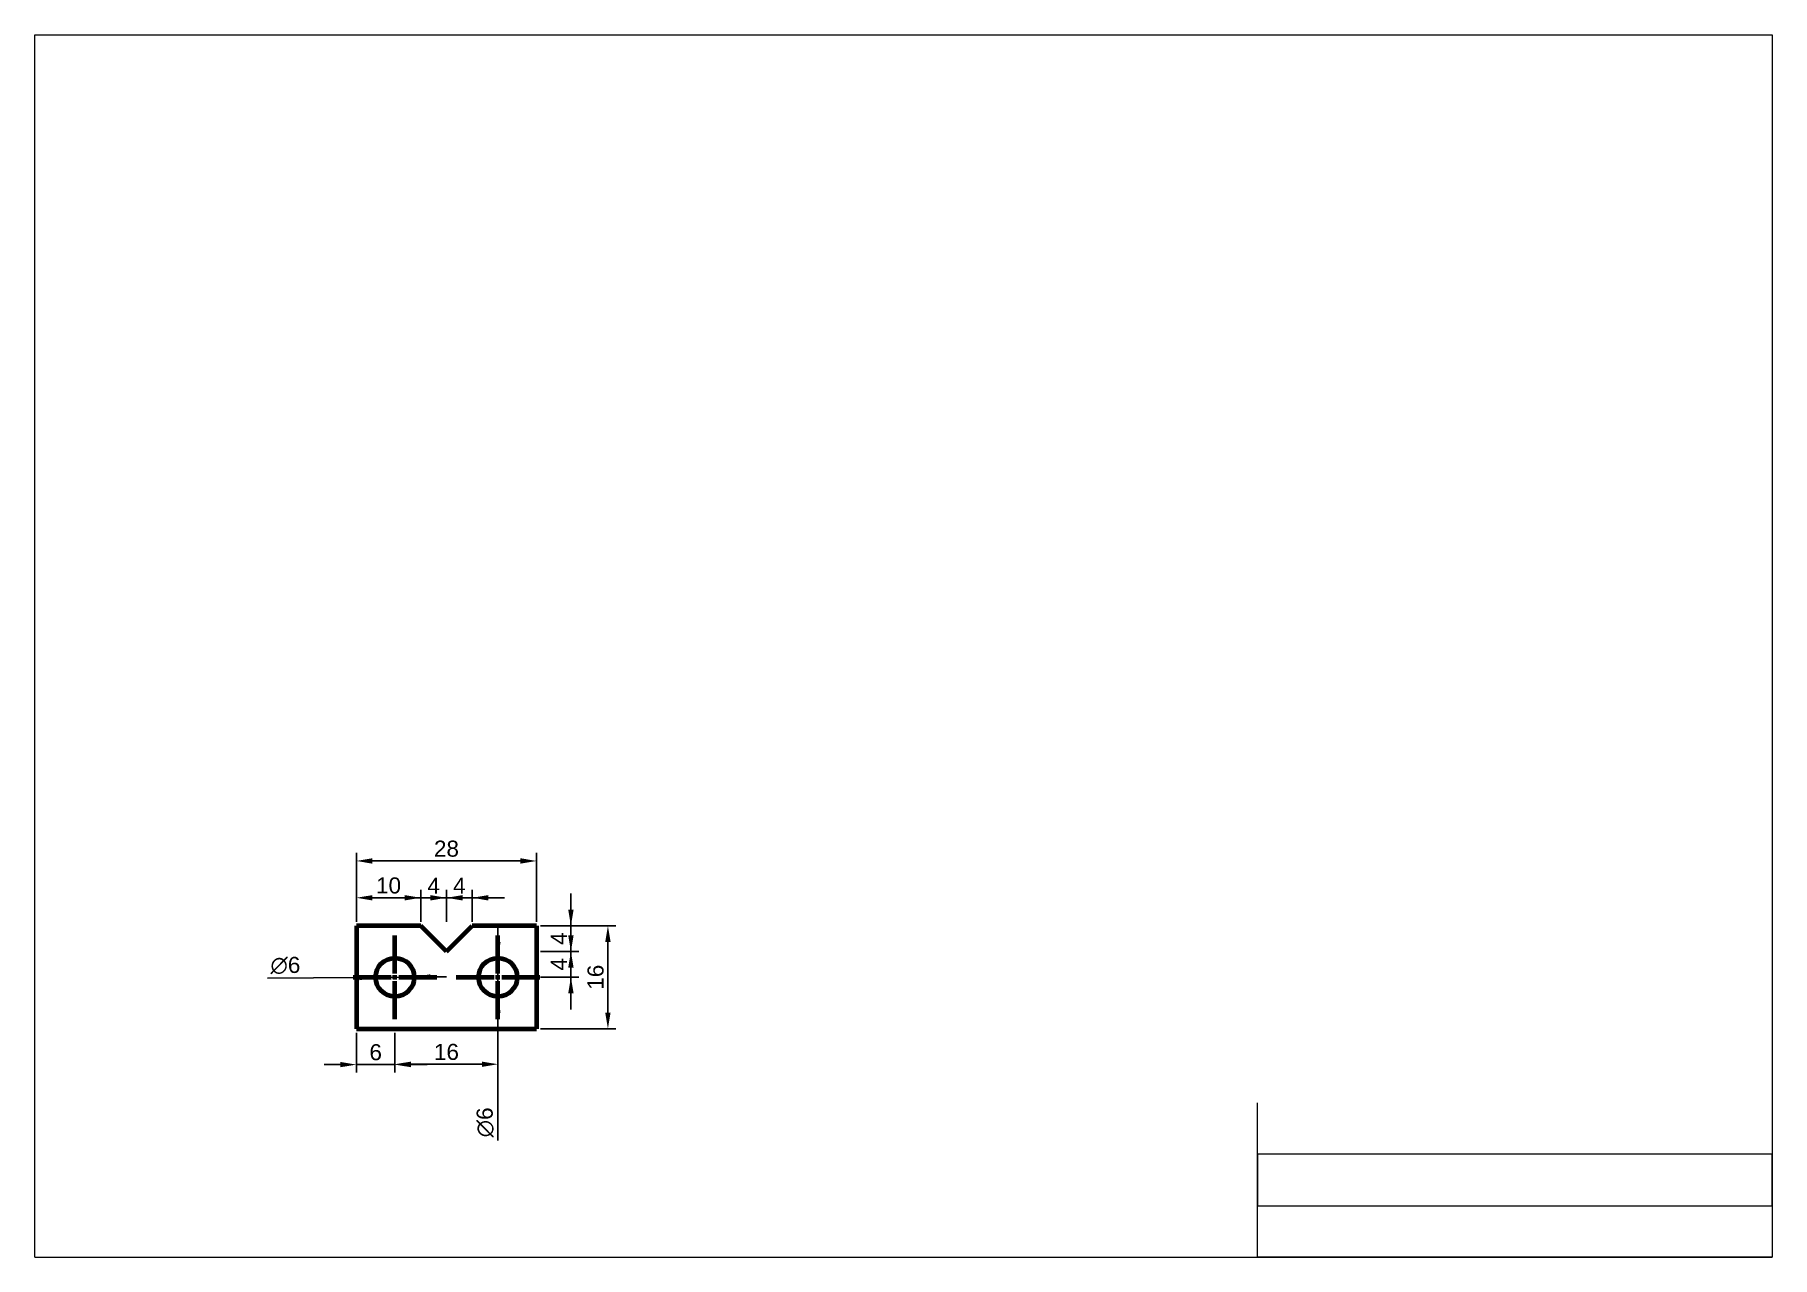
# Model space of a CAD drawing. Header units: millimetres. Extents: x 100 to 370, y 199 to 389.
import ezdxf

# ---------------------------------------------------------------- set-up
doc = ezdxf.new("R2010")
doc.units = ezdxf.units.MM
doc.linetypes.add('CENTER2', pattern=[28.575, 19.05, -3.175, 3.175, -3.175])
doc.styles.get("Standard").update_dxf_attribs({"font": 'arial.ttf'})
doc.dimstyles.new('ISO-25', dxfattribs={"dimtxt": 2.5, "dimasz": 2.5, "dimexe": 1.25, "dimexo": 0.625, "dimtad": 1, "dimtxsty": 'Standard', "dimcen": 2.5, "dimadec": 0, "dimazin": 0, "dimtfac": 1, "dimtmove": 0, "dimatfit": 3, "dimfxl": 1, "dimarcsym": 0})

# ---------------------------------------------------------------- blocks, each defined once
blk = doc.blocks.new('*D1')
at = {"color": 0, "lineweight": -2, "transparency": 16777216}
for p, q in [((149.82, 234.04), (149.82, 227.84)), ((155.82, 234.04), (155.82, 227.84)), ((147.32, 229.09), (144.82, 229.09)), ((149.82, 229.09), (155.82, 229.09)), ((158.32, 229.09), (160.82, 229.09))]:
    blk.add_line(p, q, dxfattribs=at)
at = {"color": 0, "lineweight": 0, "transparency": 16777216}
for points in [[(147.32, 229.51), (147.32, 228.68), (149.82, 229.09)], [(158.32, 229.51), (158.32, 228.68), (155.82, 229.09)]]:
    blk.add_solid(points, dxfattribs=at)
at = {"layer": 'Defpoints', "color": 0, "lineweight": 0, "transparency": 16777216}
for p in [(149.82, 234.67), (155.82, 234.67), (155.82, 229.09)]:
    blk.add_point(p, dxfattribs=at)
at = {"color": 0, "lineweight": 9, "transparency": 16777216, "insert": (152.82, 231), "char_height": 2.5, "attachment_point": 5}
blk.add_mtext('6', dxfattribs=at)
blk = doc.blocks.new('*D3')
at = {"color": 0, "lineweight": -2, "transparency": 16777216}
for p, q in [((155.82, 234.04), (155.82, 227.9)), ((171.82, 234.04), (171.82, 227.9)), ((158.32, 229.15), (169.32, 229.15))]:
    blk.add_line(p, q, dxfattribs=at)
at = {"color": 0, "lineweight": 0, "transparency": 16777216}
for points in [[(158.32, 229.56), (158.32, 228.73), (155.82, 229.15)], [(169.32, 229.56), (169.32, 228.73), (171.82, 229.15)]]:
    blk.add_solid(points, dxfattribs=at)
at = {"layer": 'Defpoints', "color": 0, "lineweight": 0, "transparency": 16777216}
for p in [(155.82, 234.67), (171.82, 234.67), (171.82, 229.15)]:
    blk.add_point(p, dxfattribs=at)
at = {"color": 0, "lineweight": 9, "transparency": 16777216, "insert": (163.82, 231.05), "char_height": 2.5, "attachment_point": 5}
blk.add_mtext('16', dxfattribs=at)
blk = doc.blocks.new('*D4')
at = {"color": 0, "lineweight": -2, "transparency": 16777216}
for p, q in [((149.82, 251.29), (149.82, 256.27)), ((152.32, 255.02), (157.32, 255.02)), ((159.82, 251.29), (159.82, 256.27))]:
    blk.add_line(p, q, dxfattribs=at)
at = {"color": 0, "lineweight": 0, "transparency": 16777216}
for points in [[(152.32, 255.43), (152.32, 254.6), (149.82, 255.02)], [(157.32, 255.43), (157.32, 254.6), (159.82, 255.02)]]:
    blk.add_solid(points, dxfattribs=at)
at = {"layer": 'Defpoints', "color": 0, "lineweight": 0, "transparency": 16777216}
for p in [(159.82, 255.02), (149.82, 250.67), (159.82, 250.67)]:
    blk.add_point(p, dxfattribs=at)
at = {"color": 0, "lineweight": 9, "transparency": 16777216, "insert": (154.82, 256.92), "char_height": 2.5, "attachment_point": 5}
blk.add_mtext('10', dxfattribs=at)
blk = doc.blocks.new('*D5')
at = {"color": 0, "lineweight": -2, "transparency": 16777216}
for p, q in [((157.32, 255.02), (154.82, 255.02)), ((159.82, 251.29), (159.82, 256.27)), ((159.82, 255.02), (163.82, 255.02)), ((163.82, 251.29), (163.82, 256.27)), ((166.32, 255.02), (168.82, 255.02))]:
    blk.add_line(p, q, dxfattribs=at)
at = {"color": 0, "lineweight": 0, "transparency": 16777216}
for points in [[(157.32, 255.43), (157.32, 254.6), (159.82, 255.02)], [(166.32, 255.43), (166.32, 254.6), (163.82, 255.02)]]:
    blk.add_solid(points, dxfattribs=at)
at = {"layer": 'Defpoints', "color": 0, "lineweight": 0, "transparency": 16777216}
for p in [(163.82, 255.02), (159.82, 250.67), (163.82, 250.67)]:
    blk.add_point(p, dxfattribs=at)
at = {"color": 0, "lineweight": 9, "transparency": 16777216, "insert": (161.82, 256.89), "char_height": 2.5, "attachment_point": 5}
blk.add_mtext('4', dxfattribs=at)
blk = doc.blocks.new('*D6')
at = {"color": 0, "lineweight": -2, "transparency": 16777216}
for p, q in [((161.32, 255.02), (158.82, 255.02)), ((163.82, 251.29), (163.82, 256.27)), ((167.82, 255.02), (163.82, 255.02)), ((167.82, 251.29), (167.82, 256.27)), ((170.32, 255.02), (172.82, 255.02))]:
    blk.add_line(p, q, dxfattribs=at)
at = {"color": 0, "lineweight": 0, "transparency": 16777216}
for points in [[(161.32, 255.43), (161.32, 254.6), (163.82, 255.02)], [(170.32, 255.43), (170.32, 254.6), (167.82, 255.02)]]:
    blk.add_solid(points, dxfattribs=at)
at = {"layer": 'Defpoints', "color": 0, "lineweight": 0, "transparency": 16777216}
for p in [(163.82, 255.02), (163.82, 250.67), (167.82, 250.67)]:
    blk.add_point(p, dxfattribs=at)
at = {"color": 0, "lineweight": 9, "transparency": 16777216, "insert": (165.82, 256.89), "char_height": 2.5, "attachment_point": 5}
blk.add_mtext('4', dxfattribs=at)
blk = doc.blocks.new('*D7')
at = {"color": 0, "lineweight": -2, "transparency": 16777216}
for p, q in [((149.82, 251.29), (149.82, 261.99)), ((177.82, 251.29), (177.82, 261.99)), ((152.32, 260.74), (175.32, 260.74))]:
    blk.add_line(p, q, dxfattribs=at)
at = {"color": 0, "lineweight": 0, "transparency": 16777216}
for points in [[(152.32, 261.16), (152.32, 260.32), (149.82, 260.74)], [(175.32, 261.16), (175.32, 260.32), (177.82, 260.74)]]:
    blk.add_solid(points, dxfattribs=at)
at = {"layer": 'Defpoints', "color": 0, "lineweight": 0, "transparency": 16777216}
for p in [(177.82, 260.74), (149.82, 250.67), (177.82, 250.67)]:
    blk.add_point(p, dxfattribs=at)
at = {"color": 0, "lineweight": 9, "transparency": 16777216, "insert": (163.82, 262.64), "char_height": 2.5, "attachment_point": 5}
blk.add_mtext('28', dxfattribs=at)
blk = doc.blocks.new('*D8')
at = {"color": 0, "lineweight": -2, "transparency": 16777216}
for p, q in [((183.16, 253.17), (183.16, 255.67)), ((178.44, 250.67), (184.41, 250.67)), ((183.16, 250.67), (183.16, 246.67)), ((178.44, 246.67), (184.41, 246.67)), ((183.16, 244.17), (183.16, 241.67))]:
    blk.add_line(p, q, dxfattribs=at)
at = {"color": 0, "transparency": 16777216}
for points in [[(182.74, 253.17), (183.58, 253.17), (183.16, 250.67)], [(182.74, 244.17), (183.58, 244.17), (183.16, 246.67)]]:
    blk.add_solid(points, dxfattribs=at)
at = {"layer": 'Defpoints', "color": 0, "transparency": 16777216}
for p in [(177.82, 250.67), (177.82, 246.67), (183.16, 246.67)]:
    blk.add_point(p, dxfattribs=at)
at = {"color": 0, "transparency": 16777216, "insert": (181.28, 248.67), "char_height": 2.5, "attachment_point": 5, "rotation": 90}
blk.add_mtext('4', dxfattribs=at)
blk = doc.blocks.new('*D9')
at = {"color": 0, "lineweight": -2, "transparency": 16777216}
for p, q in [((183.16, 253.17), (183.16, 255.67)), ((178.44, 250.67), (184.41, 250.67)), ((183.16, 246.67), (183.16, 250.67)), ((178.44, 246.67), (184.41, 246.67)), ((183.16, 244.17), (183.16, 241.67))]:
    blk.add_line(p, q, dxfattribs=at)
at = {"color": 0, "lineweight": 0, "transparency": 16777216}
for points in [[(182.74, 253.17), (183.58, 253.17), (183.16, 250.67)], [(182.74, 244.17), (183.58, 244.17), (183.16, 246.67)]]:
    blk.add_solid(points, dxfattribs=at)
at = {"layer": 'Defpoints', "color": 0, "lineweight": 0, "transparency": 16777216}
for p in [(177.82, 250.67), (183.16, 250.67), (177.82, 246.67)]:
    blk.add_point(p, dxfattribs=at)
at = {"color": 0, "lineweight": 9, "transparency": 16777216, "insert": (181.28, 248.67), "char_height": 2.5, "attachment_point": 5, "rotation": 90}
blk.add_mtext('4', dxfattribs=at)
blk = doc.blocks.new('*D10')
at = {"color": 0, "lineweight": -2, "transparency": 16777216}
for p, q in [((183.16, 249.17), (183.16, 251.67)), ((178.44, 246.67), (184.41, 246.67)), ((183.16, 246.67), (183.16, 242.67)), ((178.44, 242.67), (184.41, 242.67)), ((183.16, 240.17), (183.16, 237.67))]:
    blk.add_line(p, q, dxfattribs=at)
at = {"color": 0, "lineweight": 0, "transparency": 16777216}
for points in [[(182.74, 249.17), (183.58, 249.17), (183.16, 246.67)], [(182.74, 240.17), (183.58, 240.17), (183.16, 242.67)]]:
    blk.add_solid(points, dxfattribs=at)
at = {"layer": 'Defpoints', "color": 0, "lineweight": 0, "transparency": 16777216}
for p in [(177.82, 246.67), (177.82, 242.67), (183.16, 242.67)]:
    blk.add_point(p, dxfattribs=at)
at = {"color": 0, "lineweight": 9, "transparency": 16777216, "insert": (181.28, 244.67), "char_height": 2.5, "attachment_point": 5, "rotation": 90}
blk.add_mtext('4', dxfattribs=at)
blk = doc.blocks.new('*D11')
at = {"color": 0, "lineweight": -2, "transparency": 16777216}
for p, q in [((178.44, 250.67), (190.16, 250.67)), ((188.91, 248.17), (188.91, 237.17)), ((178.44, 234.67), (190.16, 234.67))]:
    blk.add_line(p, q, dxfattribs=at)
at = {"color": 0, "lineweight": 0, "transparency": 16777216}
for points in [[(188.49, 248.17), (189.32, 248.17), (188.91, 250.67)], [(188.49, 237.17), (189.32, 237.17), (188.91, 234.67)]]:
    blk.add_solid(points, dxfattribs=at)
at = {"layer": 'Defpoints', "color": 0, "lineweight": 0, "transparency": 16777216}
for p in [(177.82, 250.67), (177.82, 234.67), (188.91, 234.67)]:
    blk.add_point(p, dxfattribs=at)
at = {"color": 0, "lineweight": 9, "transparency": 16777216, "insert": (187, 242.67), "char_height": 2.5, "attachment_point": 5, "rotation": 90}
blk.add_mtext('16', dxfattribs=at)
blk = doc.blocks.new('*D12')
at = {"color": 0, "lineweight": -2, "transparency": 16777216}
for p, q in [((136, 242.5), (150.32, 242.62)), ((158.82, 242.69), (152.82, 242.64)), ((161.32, 242.71), (163.82, 242.73))]:
    blk.add_line(p, q, dxfattribs=at)
at = {"color": 0, "lineweight": 0, "transparency": 16777216}
for points in [[(150.32, 243.04), (150.32, 242.2), (152.82, 242.64)], [(161.31, 243.13), (161.32, 242.3), (158.82, 242.69)]]:
    blk.add_solid(points, dxfattribs=at)
at = {"layer": 'Defpoints', "color": 0, "lineweight": 0, "transparency": 16777216}
for p in [(152.82, 242.64), (158.82, 242.69)]:
    blk.add_point(p, dxfattribs=at)
at = {"color": 0, "lineweight": 9, "transparency": 16777216, "insert": (138.79, 244.49), "char_height": 2.5, "attachment_point": 5, "rotation": 0.4833}
blk.add_mtext('∅6', dxfattribs=at)
blk = doc.blocks.new('*D13')
at = {"color": 0, "lineweight": -2, "transparency": 16777216}
for p, q in [((171.82, 248.17), (171.82, 250.67)), ((171.82, 245.67), (171.82, 239.67)), ((171.81, 217.3), (171.82, 237.17))]:
    blk.add_line(p, q, dxfattribs=at)
at = {"color": 0, "lineweight": 0, "transparency": 16777216}
for points in [[(171.4, 248.17), (172.24, 248.17), (171.82, 245.67)], [(171.4, 237.17), (172.23, 237.17), (171.82, 239.67)]]:
    blk.add_solid(points, dxfattribs=at)
at = {"layer": 'Defpoints', "color": 0, "lineweight": 0, "transparency": 16777216}
for p in [(171.82, 245.67), (171.82, 239.67)]:
    blk.add_point(p, dxfattribs=at)
at = {"color": 0, "lineweight": 9, "transparency": 16777216, "insert": (169.84, 220.11), "char_height": 2.5, "attachment_point": 5, "rotation": 89.9829}
blk.add_mtext('∅6', dxfattribs=at)
blk = doc.blocks.new('*U14')
at = {"color": 0, "linetype": 'CENTER2', "transparency": 16777216}
for p, q in [((0, 0.6), (0, 6.5)), ((-6.5, 0), (-0.6, 0)), ((0.6, 0), (6.5, 0)), ((0, -6.5), (0, -0.6))]:
    blk.add_line(p, q, dxfattribs=at)
at = {"color": 0, "linetype": 'Continuous', "transparency": 16777216}
for p, q in [((-0.3, 0), (0.3, 0)), ((0, -0.3), (0, 0.3))]:
    blk.add_line(p, q, dxfattribs=at)
blk = doc.blocks.new('*U15')
at = {"color": 0, "linetype": 'CENTER2', "lineweight": 70, "transparency": 16777216}
for p, q in [((0, 0.6), (0, 6.5)), ((-6.5, 0), (-0.6, 0)), ((0.6, 0), (6.5, 0)), ((0, -6.5), (0, -0.6))]:
    blk.add_line(p, q, dxfattribs=at)
at = {"color": 0, "linetype": 'Continuous', "lineweight": 70, "transparency": 16777216}
for p, q in [((-0.3, 0), (0.3, 0)), ((0, -0.3), (0, 0.3))]:
    blk.add_line(p, q, dxfattribs=at)
blk = doc.blocks.new('*U16')
at = {"color": 0, "linetype": 'CENTER2', "lineweight": 70, "transparency": 16777216}
for p, q in [((0, 0.6), (0, 6.5)), ((-6.5, 0), (-0.6, 0)), ((0.6, 0), (6.5, 0)), ((0, -6.5), (0, -0.6))]:
    blk.add_line(p, q, dxfattribs=at)
at = {"color": 0, "linetype": 'Continuous', "lineweight": 70, "transparency": 16777216}
for p, q in [((-0.3, 0), (0.3, 0)), ((0, -0.3), (0, 0.3))]:
    blk.add_line(p, q, dxfattribs=at)

msp = doc.modelspace()

# ---------------------------------------------------------------- linework, layer by layer
at = {"lineweight": 0}
for p, q in [((99.842, 199.15), (99.842, 389.15)), ((99.842, 389.15), (369.842, 389.15)), ((369.842, 389.15), (369.842, 199.15)), ((289.842, 207.15), (289.842, 223.15)), ((369.842, 215.15), (289.842, 215.15)), ((289.842, 215.15), (289.842, 207.15)), ((369.842, 207.15), (369.842, 215.15)), ((289.842, 199.15), (289.842, 207.15)), ((289.842, 207.15), (369.842, 207.15)), ((99.842, 199.15), (369.842, 199.15)), ((369.842, 199.15), (289.842, 199.15))]:
    msp.add_line(p, q, dxfattribs=at)
at = {"lineweight": 70}
for p, q in [((149.818, 250.666), (149.818, 234.666)), ((159.818, 250.666), (149.818, 250.666)), ((163.818, 246.666), (159.818, 250.666)), ((163.818, 246.666), (167.818, 250.666)), ((177.818, 250.666), (167.818, 250.666)), ((177.818, 250.666), (177.818, 234.666)), ((149.818, 234.666), (177.818, 234.666)), ((155.818, 234.666), (171.818, 234.666))]:
    msp.add_line(p, q, dxfattribs=at)
for p, q in [((177.818, 234.666), (177.818, 250.666)), ((171.818, 234.666), (171.818, 242.666)), ((149.818, 234.666), (155.818, 234.666))]:
    msp.add_line(p, q)
for centre in [(155.818, 242.666), (171.818, 242.666)]:
    msp.add_circle(centre, 3, dxfattribs=at)

# ---------------------------------------------------------------- block references
at = {"linetype": 'CENTER2'}
msp.add_blockref('*U14', (155.818, 242.666), dxfattribs=at)
at = {"linetype": 'CENTER2', "lineweight": 70}
for name, p in [('*U16', (155.818, 242.666)), ('*U15', (171.818, 242.666))]:
    msp.add_blockref(name, p, dxfattribs=at)

# ---------------------------------------------------------------- dimensions: what is measured, and where the dimension line sits
at = {"color": 2, "lineweight": 9}
for base, p1, p2, picture, middle in [((177.818, 260.74), (149.818, 250.666), (177.818, 250.666), '*D7', (163.818, 262.641)), ((159.818, 255.018), (149.818, 250.666), (159.818, 250.666), '*D4', (154.818, 256.919)), ((163.818, 255.018), (159.818, 250.666), (163.818, 250.666), '*D5', (161.818, 256.893)), ((163.818, 255.018), (167.818, 250.666), (163.818, 250.666), '*D6', (165.818, 256.893)), ((155.818, 229.095), (149.818, 234.666), (155.818, 234.666), '*D1', (152.818, 230.996)), ((171.818, 229.146), (155.818, 234.666), (171.818, 234.666), '*D3', (163.818, 231.048))]:
    dim = msp.add_linear_dim(base=base, p1=p1, p2=p2, dimstyle='ISO-25', dxfattribs=at)
    dim.commit()
    dim.dimension.update_dxf_attribs({"geometry": picture, "text_midpoint": middle})
dim = msp.add_linear_dim(base=(183.158, 246.666), p1=(177.818, 250.666), p2=(177.818, 246.666), angle=90, dimstyle='ISO-25')
dim.commit()
dim.dimension.update_dxf_attribs({"geometry": '*D8', "text_midpoint": (181.283, 248.666)})
dim = msp.add_linear_dim(base=(183.158, 250.666), p1=(177.818, 246.666), p2=(177.818, 250.666), angle=90, dimstyle='ISO-25', override={"dimtmove": 1}, dxfattribs=at)
dim.commit()
dim.dimension.update_dxf_attribs({"geometry": '*D9', "text_midpoint": (181.283, 248.666)})
for base, p1, p2, picture, middle in [((183.158, 242.666), (177.818, 246.666), (177.818, 242.666), '*D10', (181.283, 244.666)), ((188.906, 234.666), (177.818, 250.666), (177.818, 234.666), '*D11', (187.005, 242.666))]:
    dim = msp.add_linear_dim(base=base, p1=p1, p2=p2, angle=90, dimstyle='ISO-25', dxfattribs=at)
    dim.commit()
    dim.dimension.update_dxf_attribs({"geometry": picture, "text_midpoint": middle})
at = {"color": 4, "lineweight": 9}
for p1, p2, picture, middle in [((171.819, 245.666), (171.817, 239.666), '*D13', (171.812, 220.106)), ((158.818, 242.691), (152.818, 242.64), '*D12', (138.808, 242.522))]:
    dim = msp.add_diameter_dim_2p(p1=p1, p2=p2, dimstyle='ISO-25', dxfattribs=at)
    dim.commit()
    dim.dimension.update_dxf_attribs({"geometry": picture, "text_midpoint": middle, "dimtype": 163})

doc.saveas('drawing.dxf')
